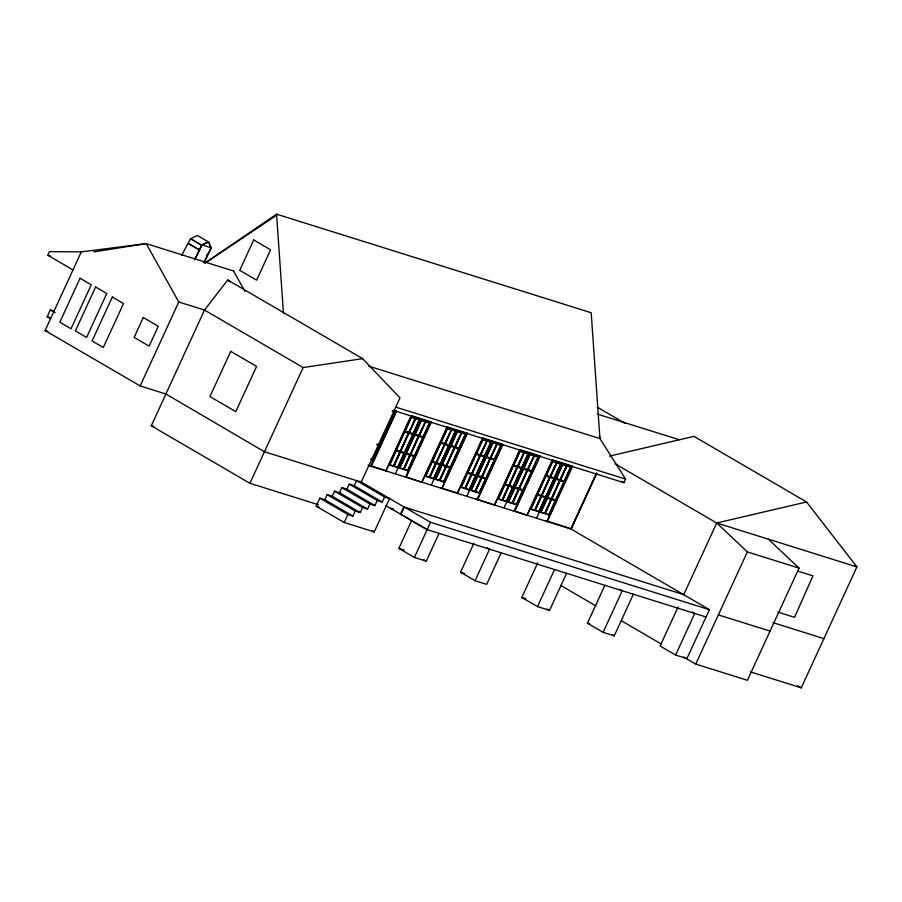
<?xml version="1.0" encoding="UTF-8"?>
<svg xmlns="http://www.w3.org/2000/svg" width="902" height="902" viewBox="0 0 902 902"><rect width="100%" height="100%" fill="white"/><g stroke="black" fill="none" stroke-linecap="round" stroke-linejoin="round"><path stroke-width="1.35" d="M72.983 269.923L47.84 255.266L49.486 251.692L81.304 251.85L146.203 243.63L233.641 271.028M50.783 318.913L47.141 316.794L50.298 309.938L54.278 311.19M361.544 482.198L264.433 451.755L165.9 394.016L140.16 385.943L45.1 330.549L81.304 251.85M140.16 385.943L178.765 302.001L146.203 243.63L93.707 251.906M318.507 504.77L249.933 483.292L151.288 425.8L204.517 310.062L227.699 280.015L362.638 358.658L399.981 397.883L361.251 482.085M249.933 483.292L303.162 367.554L362.638 358.658M316.151 506.157L319.838 498.152L324.844 499.719L352.885 516.068L355.219 510.994L360.225 512.562L362.559 507.488L367.565 509.055L369.899 503.981L374.905 505.548L377.239 500.475L382.245 502.042L384.579 496.979L389.585 498.547L374.24 531.909L344.192 522.495L316.151 506.157L318.767 506.969M324.844 499.719L327.178 494.646L332.184 496.224L360.225 512.562M332.184 496.224L334.518 491.15L339.524 492.717L367.565 509.055M339.524 492.717L341.858 487.644L346.864 489.211L374.905 505.548M346.864 489.211L349.198 484.137L354.204 485.704L382.245 502.042M354.204 485.704L356.538 480.631L384.579 496.979M379.392 445.43L372.943 459.456L379.392 445.43L376.889 444.652M379.663 444.833L387.77 426.612L379.663 444.833L377.16 444.055M394.715 412.113L388.266 426.139L394.715 412.113L392.212 411.335M344.192 522.495L347.879 514.501L352.885 516.068M373.011 459.817L394.839 411.763L373.011 459.817L370.632 459.073M371.128 464.801L373.439 459.761M375.762 454.732L378.073 449.703M380.971 443.412L384.432 435.858M386.755 430.829L389.641 424.538M391.964 419.509L394.275 414.469M370.981 466.311L396.44 410.951M385.785 470.945L411.244 415.585L431.494 421.989L406.035 477.35L405.381 476.966M411.459 415.721L386 471.07L385.357 470.697M389.269 464.857L411.312 416.916L419.881 419.655L397.827 467.597L389.484 464.981L411.098 416.792M396.282 450.718L389.833 464.744L393.588 465.928L400.037 451.902L396.068 450.594L400.037 451.902M405.156 431.438L411.391 417.276L415.36 418.584L408.91 432.61L404.942 431.303L408.91 432.61M399.823 451.778L393.588 465.928M408.696 432.486L415.36 418.584M400.308 451.304L408.414 433.084L400.308 451.304L396.339 449.997L404.66 431.9L408.629 433.208M400.454 452.026L394.005 466.052L400.24 451.902L404.209 453.21L400.24 451.902M400.511 451.304L408.832 433.208L412.812 434.516L404.479 452.612L400.725 451.428L408.832 433.208M409.113 432.61L415.563 418.584L419.317 419.768L412.868 433.794L409.113 432.61L412.868 433.794M409.328 432.746L415.563 418.584M403.995 453.075L397.759 467.236L393.791 465.928M421.257 418.731L395.369 473.832M404.288 456.513L406.024 452.725M419.949 422.452L421.11 419.926L399.496 468.115L421.335 420.05L429.893 422.79L407.839 470.731L399.282 467.991M406.295 453.864L399.845 467.89L403.6 469.063L410.049 455.036L406.08 453.729L410.049 455.036M415.168 434.572L421.403 420.422L425.372 421.719L418.923 435.745L414.954 434.448L418.923 435.745M409.835 454.912L403.6 469.063M418.708 435.621L425.372 421.719M410.32 454.439L418.427 436.218L410.32 454.439L406.351 453.131L414.672 435.046L418.652 436.342M410.466 455.172L404.017 469.187L410.252 455.036L414.221 456.344L410.252 455.036M410.523 454.439L418.844 436.342L422.824 437.65L414.492 455.747L410.737 454.574L418.844 436.342M419.126 435.756L425.575 421.73L429.329 422.903L422.88 436.929L419.126 435.756L422.88 436.929M419.34 435.88L425.575 421.73M414.007 456.22L407.772 470.37L403.803 469.063M407.118 473.189L410.59 465.646M412.902 460.606L415.799 454.326M418.111 449.286L420.422 444.258M422.745 439.229L425.631 432.937M427.954 427.898L430.265 422.869M405.81 477.214L430.84 421.606M400.499 514.151L403.859 506.845M359.921 481.228L404.288 507.093L400.928 514.411L427.165 529.632L706.052 616.991M421.719 482.198L447.189 426.849M425.203 476.109L447.257 428.179L455.814 430.919L433.772 478.849L425.417 476.233L447.042 428.044M425.552 475.884L432.002 461.858L435.756 463.03L429.521 477.181L425.552 475.884L432.216 461.982L435.97 463.154M432.272 461.26L440.604 443.164L444.573 444.46L436.252 462.557L432.498 461.384L440.604 443.164M440.875 442.566L447.324 428.54L451.293 429.837L444.844 443.863L440.875 442.566L444.844 443.863M441.089 442.69L447.324 428.54M435.756 463.03L429.521 477.181M444.63 443.739L451.293 429.837M429.724 477.181L436.173 463.166L440.142 464.462L433.693 478.488L429.938 477.316L436.388 463.29L440.142 464.462M436.455 462.568L444.776 444.472L448.745 445.768L440.424 463.865L436.669 462.692L444.776 444.472M445.047 443.874L451.496 429.848L455.465 431.145L449.016 445.171L445.047 443.874L449.016 445.171M445.261 443.998L451.496 429.848M439.071 533.364L426.285 561.168L414.379 557.436L398.853 548.393L411.639 520.578M439.928 464.338L433.693 478.488M448.801 445.047L455.465 431.145M435.215 479.244L457.269 431.314L465.827 434.054L443.784 481.984L435.44 479.379L457.055 431.19M442.228 465.116L435.779 479.142L439.533 480.315L445.994 466.289L442.014 464.992L445.994 466.289M451.101 445.825L457.337 431.675L461.317 432.983L454.856 447.009L450.887 445.701L454.856 447.009M445.768 466.165L439.533 480.315M454.642 446.873L461.317 432.983M446.264 465.691L454.371 447.471L446.264 465.691L442.296 464.395L450.617 446.298L454.585 447.606M446.411 466.424L439.95 480.45L446.186 466.3L450.166 467.597L446.186 466.3M446.467 465.703L454.788 447.606L458.757 448.903L450.436 466.999L446.682 465.827L454.788 447.606M455.059 447.009L461.508 432.983L465.263 434.155L458.814 448.181L455.059 447.009L458.814 448.181M455.273 447.133L461.508 432.983M449.94 467.473L443.705 481.623L439.736 480.326M444.212 481.939L447.685 474.384M449.421 470.607L451.158 466.841M454.044 460.55L457.517 452.996M459.84 447.967L462.726 441.676M465.049 436.647L466.785 432.87M441.755 488.478L467.213 433.118M414.379 557.436L430.525 522.314L709.412 609.673L686.907 658.595L675.598 655.055L660.117 646.035L678.09 606.945M457.246 493.326L482.717 437.977L501.625 443.953M482.931 438.101L457.472 493.462L456.818 493.078M460.73 487.238L482.784 439.308L491.342 442.048L469.299 489.978L460.945 487.362L482.57 439.173M467.743 473.11L461.294 487.136L465.049 488.309L471.498 474.283L467.529 472.986L471.498 474.283M476.617 453.819L482.852 439.669L486.821 440.965L480.371 454.991L476.403 453.695L480.371 454.991M471.284 474.159L465.049 488.309M480.157 454.867L486.821 440.965M471.78 473.685L479.887 455.465L471.78 473.685L467.8 472.389L476.132 454.292L480.101 455.589M471.915 474.418L465.466 488.444L471.701 474.294L475.67 475.591L471.701 474.294M471.971 473.697L480.304 455.6L484.273 456.897L475.952 474.993L472.197 473.821L480.304 455.6M480.574 455.003L487.024 440.977L490.778 442.149L484.329 456.175L480.574 455.003L484.329 456.175M480.789 455.127L487.024 440.977M475.455 475.467L469.22 489.617L465.252 488.309M470.743 490.372L492.796 442.442L501.354 445.182L479.312 493.112L470.968 490.508L492.796 442.442M477.756 476.245L471.306 490.271L475.061 491.443L481.51 477.417L477.541 476.121L481.51 477.417M486.629 456.953L492.864 442.803L496.833 444.111L490.384 458.137L486.415 456.829L490.384 458.137M481.296 477.293L475.061 491.443M490.169 458.002L496.833 444.111M481.792 476.82L489.899 458.599L481.792 476.82L477.823 475.523L486.144 457.427L490.113 458.735M481.927 477.553L475.478 491.579L481.713 477.429L485.693 478.725L481.713 477.429M481.995 476.831L490.316 458.735L494.285 460.031L485.964 478.128L482.209 476.955L490.316 458.735M490.587 458.137L497.036 444.111L500.79 445.284L494.341 459.31L490.587 458.137L494.341 459.31M490.801 458.261L497.036 444.111M485.468 478.601L479.233 492.751L475.264 491.455M476.842 499.347L478.004 496.833M480.315 491.804L483.788 484.25M485.524 480.484L487.835 475.444M490.158 470.416L493.631 462.873M495.367 459.095L498.84 451.541M477.282 499.607L502.741 444.246M502.955 444.37L477.496 499.731L475.985 498.851L494.657 505.109L520.116 449.748M501.185 552.813L486.674 584.349L475.061 580.719L460.55 572.263L473.9 543.241M494.431 504.985L519.902 449.624L538.81 455.6M502.921 487.407L504.083 484.881M518.007 454.608L519.755 450.831M497.915 498.885L519.969 450.955L528.527 453.695L506.484 501.625L498.13 499.02L519.969 450.955M504.928 484.757L498.479 498.783L502.234 499.956L508.683 485.93L504.714 484.633L508.683 485.93M513.802 465.466L520.037 451.316L524.006 452.624L517.556 466.638L513.588 465.342L517.556 466.638M508.469 485.806L502.234 499.956M517.342 466.514L524.006 452.624M508.965 485.332L517.072 467.112L508.965 485.332L504.985 484.036L513.317 465.939L517.286 467.236M509.1 486.065L502.651 500.091L508.886 485.941L512.855 487.238L508.886 485.941M509.168 485.344L517.489 467.247L521.457 468.544L513.137 486.64L509.382 485.468L517.489 467.247M517.759 466.65L524.209 452.624L527.963 453.796L521.514 467.822L517.759 466.65L521.514 467.822M517.973 466.774L524.209 452.624M512.64 487.114L506.405 501.264L502.437 499.967M528.02 457.742L529.767 453.965M507.927 502.031L529.981 454.089L538.539 456.829L516.496 504.77L508.153 502.155L529.981 454.089M514.941 487.892L508.491 501.918L512.246 503.09L518.706 489.064L514.726 487.768L518.706 489.064M523.814 468.6L530.049 454.45L534.029 455.758L527.569 469.784L523.6 468.476L527.569 469.784M475.061 580.719L489.572 549.171L487.148 547.762M518.481 488.94L512.246 503.09M527.354 469.649L534.029 455.758M518.977 488.478L527.084 470.246L518.977 488.478L515.008 487.17L523.329 469.074L527.298 470.382M519.124 489.2L512.663 503.226L518.898 489.076L522.878 490.372L518.898 489.076M519.18 488.478L527.501 470.382L531.47 471.69L523.149 489.775L519.394 488.602L527.501 470.382M527.771 469.784L534.221 455.758L537.975 456.931L531.526 470.957L527.771 469.784L531.526 470.957M527.986 469.908L534.221 455.758M522.653 490.248L516.418 504.398L512.449 503.102M514.027 511.006L516.925 504.714M519.236 499.674L522.134 493.383M524.445 488.354L527.918 480.811M529.654 477.034L532.552 470.743M534.288 466.965L537.761 459.422M514.467 511.254L539.926 455.893M540.14 456.017L514.681 511.378L513.17 510.498M526.982 515.177L552.441 459.817L572.691 466.221L547.232 521.57L545.71 520.691M552.667 459.941L527.196 515.301L514.422 510.893M530.466 509.089L552.509 461.147L561.078 463.887L539.024 511.829L530.68 509.213L552.509 461.147M537.479 494.95L531.03 508.976L534.785 510.149L541.234 496.123L537.265 494.826L541.234 496.123M546.353 475.658L552.588 461.508L556.557 462.816L550.107 476.842L546.138 475.534L550.107 476.842M541.02 495.999L534.785 510.149M549.893 476.718L556.557 462.816M541.504 495.536L549.611 477.305L541.504 495.536L537.536 494.228L545.857 476.132L549.837 477.44M541.651 496.258L535.202 510.284L541.437 496.134L545.406 497.43L541.437 496.134M541.707 495.536L550.028 477.44L554.008 478.748L545.676 496.833L541.922 495.66L550.028 477.44M550.31 476.842L556.76 462.816L560.514 463.989L554.065 478.015L550.31 476.842L554.065 478.015M550.524 476.966L556.76 462.816M545.191 497.306L538.956 511.457L534.987 510.16M540.478 512.223L562.532 464.282L571.09 467.022L549.036 514.963L540.693 512.347L562.307 464.158M547.491 498.084L541.042 512.111L544.797 513.294L551.246 499.268L547.277 497.96L551.246 499.268M556.365 478.804L562.6 464.643L566.569 465.951L560.119 479.977L556.151 478.669L560.119 479.977M551.032 499.144L544.797 513.294M559.905 479.853L566.569 465.951M551.528 498.671L559.635 480.45L551.528 498.671L547.548 497.363L555.869 479.266L559.849 480.574M551.663 499.392L545.214 513.418L551.449 499.268L555.418 500.576L551.449 499.268M551.72 498.671L560.052 480.574L564.021 481.882L555.7 499.979L551.945 498.795L560.052 480.574M560.322 479.977L566.772 465.951L570.526 467.135L564.077 481.161L560.322 479.977L564.077 481.161M560.537 480.112L566.772 465.951M555.204 500.441L548.968 514.602L545 513.294M548.89 516.158L552.362 508.615M554.099 504.838L557.571 497.295M559.894 492.255L562.78 485.964M563.942 483.449L567.414 475.906M569.726 470.867L572.037 465.838L547.018 521.446M566.614 573.311L549.555 610.406L537.491 606.629L521.796 597.485L537.682 562.938M570.831 528.91L596.504 473.11M571.056 529.034L596.718 473.234L571.124 529.079L368.05 465.274M537.491 606.629L554.55 569.534M393.159 410.387L623.981 482.694L625.627 479.109L599.943 438.575L599.458 435.903M633.384 594.226L614.251 635.842L603.1 632.347L587.428 623.214L604.825 585.387M603.1 632.347L622.245 590.731L619.832 589.333M683.716 594.7L716.707 522.991L806.568 501.974L856.9 566.907L801.28 687.82L750.34 671.866M675.598 655.055L694.732 613.439L692.353 612.052M683.569 657.006L695.735 664.097L747.33 551.911L716.707 522.991L615.006 463.718M768.414 539.193L799.048 568.113L747.442 680.288L695.735 664.097M194.595 259.663L201.913 244.848L208.554 241.973L211.237 247.768L204.021 262.64M194.753 259.708L202.071 244.893M204.213 261.986L211.237 247.768L201.913 244.848M181.629 255.379L190.559 238.737L197.403 235.478L208.554 241.973L211.045 248.163M206.535 255.187L208.745 252.819M205.543 262.606L276.564 214.18L591.193 312.735L599.943 438.575L368.726 366.156M204.912 263.305L276.643 215.217M208.554 241.973L201.721 245.243L199.579 249.944L188.394 243.472L199.421 249.899M609.56 456.096L693.976 436.354L806.568 501.974M597.462 414.119L679.003 439.657M47.84 255.266L50.535 256.112M178.765 302.001L204.517 310.062L303.162 367.554M396.147 407.23L625.627 479.109M393.994 410.241L396.666 411.075L371.196 466.435L369.685 465.556M392.46 411.008L395.065 411.887M716.707 522.991L856.9 566.907L854.498 565.509M47.141 316.794L49.802 317.617M45.1 330.549L47.795 331.327M747.33 551.911L799.048 568.113M797.56 571.022L812.961 575.848L794.549 617.329L777.862 612.097M370.914 465.939L384.489 470.19M405.844 476.876L421.944 482.333L447.403 426.973L467.428 433.242L441.969 488.602L440.458 487.723L455.95 492.571M547.04 521.108L568.215 527.738M151.288 425.8L153.971 426.635M404.22 507.059L683.434 594.531M772.969 622.662L823.921 638.616M390.465 508.311L393.407 509.224M390.791 508.424L393.475 509.269M718.364 614.893L770.082 631.096M398.853 548.393L404.141 550.051M460.55 572.263L464.429 573.469M521.796 597.485L525.81 598.736M587.428 623.214L589.908 623.992M404.288 507.093L430.525 522.314M597.203 407.129L625.063 423.365M621.602 481.307L623.981 482.694M571.09 467.022L549.036 514.963M562.025 462.703L536.566 518.064M561.078 463.887L539.024 511.829M538.539 456.829L516.496 504.77M529.474 452.511L504.015 507.86M528.527 453.695L506.484 501.625M501.354 445.182L479.312 493.112M492.289 440.864L466.83 496.213M491.342 442.048L469.299 489.978M465.827 434.054L443.784 481.984M456.762 429.735L431.303 485.084M455.814 430.919L433.772 478.849M429.893 422.79L407.839 470.731M419.881 419.655L397.827 467.597M448.745 445.768L440.424 463.865M444.573 444.46L436.252 462.557M569.534 528.155L709.412 609.673M797.684 685.723L801.28 687.82M560.661 585.375L595.951 605.941M621.501 620.835L661.662 644.242M611.838 634.433L614.251 635.842M50.298 309.938L55.146 312.768M349.198 484.137L377.239 500.475M385.605 505.47L427.165 529.632M341.858 487.644L369.899 503.981M547.142 608.997L549.555 610.406M334.518 491.15L362.559 507.488M327.178 494.646L355.219 510.994M319.838 498.152L347.879 514.501M423.895 559.77L426.285 561.168M371.906 530.545L374.24 531.909M227.699 280.015L229.818 281.751M233.584 271.006L244.994 291.47M276.564 214.18L283.465 313.265M80.041 278.256L59.825 322.217L71.032 328.745L91.249 284.784L80.041 278.256M95.612 286.949L75.396 330.91L86.603 337.438L106.819 293.477L95.612 286.949M112.322 297.006L92.105 340.956L103.302 347.495L123.529 303.534L112.322 297.006M143.26 317.504L134.127 337.371L149.146 346.12L158.29 326.265L143.26 317.504M253.688 239.977L239.729 270.318L256.608 280.15L270.566 249.809L253.688 239.977M230.732 351.363L209.94 396.576L235.783 411.639L256.585 366.426L230.732 351.363M201.755 245.22L190.559 238.737L201.721 245.243"/></g></svg>
